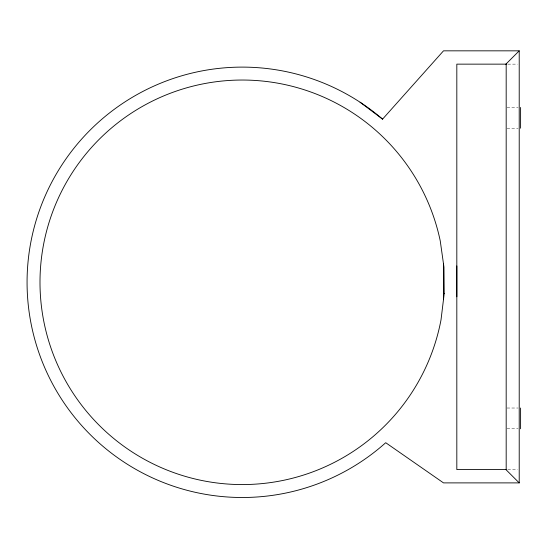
<?xml version="1.0" encoding="UTF-8"?>
<svg xmlns="http://www.w3.org/2000/svg" width="548" height="548" viewBox="0 0 548 548"><rect width="100%" height="100%" fill="white"/><g stroke="black" fill="none" stroke-linecap="round" stroke-linejoin="round"><path stroke-width="0.41" stroke-dasharray="2.74 2.06" d="M507.811 64.143L517.586 64.143M507.03 107.456L518.059 107.456M507.03 128.211L518.059 128.211M507.03 408.02L518.059 408.02M507.03 428.776L518.059 428.776M507.811 469.581L517.586 469.581"/><path stroke-width="0.82" d="M456.82 296.783L456.82 265.931M382.566 119.142L443.51 50.834L519.216 50.834L519.216 482.891L443.51 482.891L385.717 442.709A215.193 215.193 0 0 1 88.269 432.619A215.193 215.193 0 0 1 85.372 135.013A215.193 215.193 0 0 1 382.566 119.142L360.07 102.223M505.9 64.143L519.216 50.834M505.9 469.581L519.216 482.891M520.6 107.456L520.6 128.211M520.6 408.02L520.6 428.776M443.51 263.937L443.51 299.372M444.216 293.57L441.017 319.833A202.267 202.267 0 0 1 131.527 451.566A202.267 202.267 0 0 1 128.259 115.224A202.267 202.267 0 0 1 440.25 240.915L443.955 267.116L444.216 293.57M506.181 64.143L456.82 64.143L456.82 469.581L506.181 469.581L506.181 64.143"/></g></svg>
